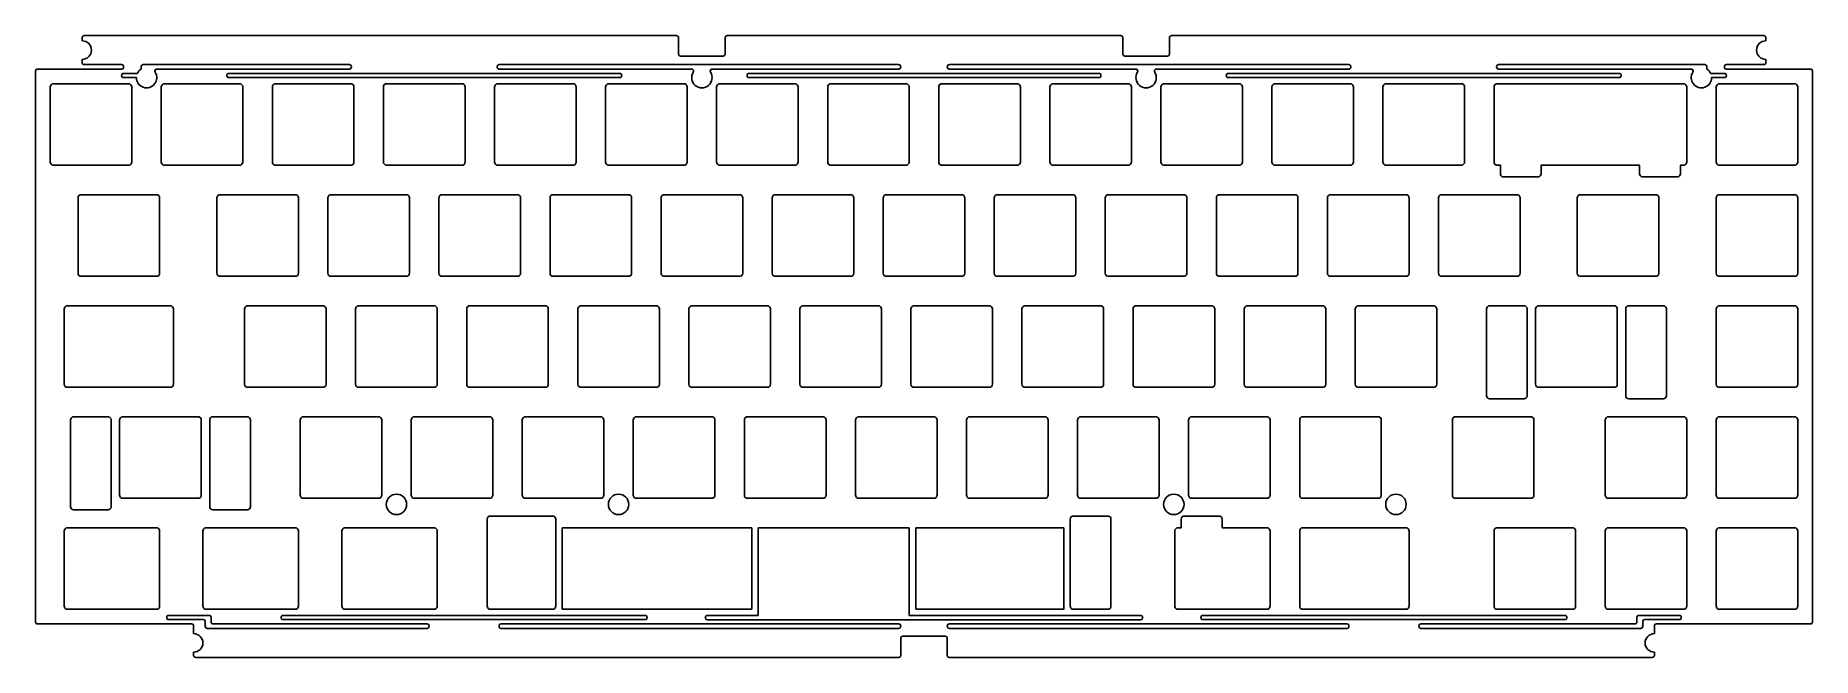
# Model space of a CAD drawing. Header units: millimetres. Extents: x 0 to 305, y -6 to 101.
import ezdxf

# ---------------------------------------------------------------- set-up
doc = ezdxf.new("R2010")
doc.units = ezdxf.units.MM
doc.header["$MEASUREMENT"] = 0

msp = doc.modelspace()

# ---------------------------------------------------------------- linework, layer by layer
for p, q in [((122.86, 16.52), (90.34, 16.52)), ((90.34, 16.52), (90.34, 2.52)), ((122.86, 16.52), (122.86, 2.52)), ((123.97, 16.52), (149.87, 16.52)), ((123.97, 16.52), (123.97, 1.46)), ((149.87, 16.52), (149.87, 1.46)), ((151, 16.52), (176.37, 16.5)), ((151, 16.52), (151, 2.52)), ((176.37, 16.5), (176.37, 2.5)), ((122.86, 2.52), (90.34, 2.52)), ((115.25, 1.46), (119.4, 1.46)), ((189.55, 0.74), (115.25, 0.74)), ((119.4, 1.46), (123.97, 1.46)), ((189.56, 1.46), (149.87, 1.46)), ((151, 2.52), (176.37, 2.53))]:
    msp.add_line(p, q)
for points in [[(109.95, 101, -0.414214), (110.3, 100.65), (110.3, 97.81, 0.414214), (110.65, 97.46), (117.95, 97.46, 0.414214), (118.3, 97.81), (118.3, 100.65, -0.414214), (118.65, 101), (186.15, 101, -0.414214), (186.5, 100.65), (186.5, 97.81, 0.414214), (186.85, 97.46), (194.15, 97.46, 0.414214), (194.5, 97.81), (194.5, 100.65, -0.414214), (194.85, 101), (296.45, 101, -0.414214), (296.8, 100.65), (296.8, 100.09, 1), (296.8, 96.91), (296.8, 96.35, -0.414214), (296.45, 96), (290.04, 96, 0.414214), (289.69, 95.65), (289.69, 95.6, 0.414214), (290.04, 95.25), (304.45, 95.25, -0.414214), (304.8, 94.9), (304.8, 0.35, -0.414214), (304.45, 0), (278.03, 0, 0.414214), (277.68, -0.35), (277.68, -1.66, 1), (277.68, -4.84), (277.68, -5.4, -0.414214), (277.33, -5.75), (156.75, -5.75, -0.414214), (156.4, -5.4), (156.4, -2.47, 0.414214), (156.05, -2.12), (148.75, -2.12, 0.414214), (148.4, -2.47), (148.4, -5.4, -0.414214), (148.05, -5.75), (27.47, -5.75, -0.414214), (27.12, -5.4), (27.12, -4.84, 1), (27.12, -1.66), (27.12, -0.35, 0.414214), (26.77, 0), (0.35, 0, -0.414214), (0, 0.35), (0, 94.9, -0.414214), (0.35, 95.25), (14.76, 95.25, 0.414214), (15.11, 95.6), (15.11, 95.65, 0.414214), (14.76, 96), (8.35, 96, -0.414214), (8, 96.35), (8, 96.91, 1), (8, 100.09), (8, 100.65, -0.414214), (8.35, 101)], [(20.53, 94.71, -0.591449), (20.82, 95.25), (53.83, 95.25, 0.414214), (54.17, 95.6), (54.17, 95.65, 0.414214), (53.83, 96), (18.46, 96, 0.414214), (18.11, 95.65), (18.11, 95.25, 0.14491), (17.46, 94.5), (15.11, 94.5, 0.414214), (14.76, 94.15), (14.76, 94.12, 0.414214), (15.11, 93.77), (17.3, 93.77, 1.331979)], [(100.2, 94.5), (33.15, 94.5, 0.414214), (32.8, 94.15), (32.8, 94.12, 0.414214), (33.15, 93.77), (100.2, 93.77, 0.414214), (100.55, 94.12), (100.55, 94.15, 0.414214)], [(115.78, 94.71, -0.591449), (116.07, 95.25), (148.05, 95.25, 0.414214), (148.4, 95.6), (148.4, 95.65, 0.414214), (148.05, 96), (79.53, 96, 0.414214), (79.18, 95.65), (79.18, 95.6, 0.414214), (79.53, 95.25), (112.53, 95.25, -0.591449), (112.82, 94.71, 1.819316)], [(182.4, 94.5), (122.4, 94.5, 0.414214), (122.05, 94.15), (122.05, 94.12, 0.414214), (122.4, 93.77), (182.4, 93.77, 0.414214), (182.75, 94.12), (182.75, 94.15, 0.414214)], [(188.73, 95.25, -0.591449), (189.02, 94.71, 1.819316), (191.98, 94.71, -0.591449), (192.27, 95.25), (225.28, 95.25, 0.414214), (225.62, 95.6), (225.62, 95.65, 0.414214), (225.28, 96), (156.75, 96, 0.414214), (156.4, 95.65), (156.4, 95.6, 0.414214), (156.75, 95.25)], [(271.65, 94.5), (204.6, 94.5, 0.414214), (204.25, 94.15), (204.25, 94.12, 0.414214), (204.6, 93.77), (271.65, 93.77, 0.414214), (272, 94.12), (272, 94.15, 0.414214)], [(283.98, 95.25, -0.591449), (284.27, 94.71, 1.331979), (287.5, 93.77), (289.69, 93.77, 0.414214), (290.04, 94.12), (290.04, 94.15, 0.414214), (289.69, 94.5), (287.34, 94.5, 0.14491), (286.69, 95.25), (286.69, 95.65, 0.414214), (286.34, 96), (250.97, 96, 0.414214), (250.62, 95.65), (250.62, 95.6, 0.414214), (250.97, 95.25)], [(2.52, 92.17), (2.52, 79.28, 0.414214), (3.07, 78.73), (15.97, 78.73, 0.414214), (16.52, 79.28), (16.52, 92.17, 0.414214), (15.97, 92.73), (3.07, 92.73, 0.414214)], [(35.57, 79.28, -0.414214), (35.02, 78.73), (22.12, 78.73, -0.414214), (21.57, 79.28), (21.57, 92.17, -0.414214), (22.12, 92.73), (35.02, 92.73, -0.414214), (35.57, 92.17)], [(54.62, 79.28), (54.62, 92.17, 0.414214), (54.07, 92.73), (41.17, 92.73, 0.414214), (40.62, 92.17), (40.62, 79.28, 0.414214), (41.17, 78.73), (54.07, 78.73, 0.414214)], [(73.12, 92.73, -0.414214), (73.68, 92.17), (73.68, 79.28, -0.414214), (73.12, 78.73), (60.22, 78.73, -0.414214), (59.67, 79.28), (59.67, 92.17, -0.414214), (60.22, 92.73)], [(79.28, 78.73), (92.17, 78.73, 0.414214), (92.73, 79.28), (92.73, 92.17, 0.414214), (92.17, 92.73), (79.28, 92.73, 0.414214), (78.73, 92.17), (78.73, 79.28, 0.414214)], [(98.32, 78.73, -0.414214), (97.78, 79.28), (97.78, 92.17, -0.414214), (98.32, 92.73), (111.22, 92.73, -0.414214), (111.78, 92.17), (111.78, 79.28, -0.414214), (111.22, 78.73)], [(117.38, 78.73), (130.28, 78.73, 0.414214), (130.82, 79.28), (130.82, 92.17, 0.414214), (130.28, 92.73), (117.38, 92.73, 0.414214), (116.83, 92.17), (116.83, 79.28, 0.414214)], [(149.32, 92.73), (136.43, 92.73, 0.414214), (135.88, 92.17), (135.88, 79.28, 0.414214), (136.43, 78.73), (149.32, 78.73, 0.414214), (149.87, 79.28), (149.87, 92.17, 0.414214)], [(168.93, 79.28), (168.93, 92.17, 0.414214), (168.38, 92.73), (155.47, 92.73, 0.414214), (154.93, 92.17), (154.93, 79.28, 0.414214), (155.47, 78.73), (168.38, 78.73, 0.414214)], [(173.98, 92.17), (173.98, 79.28, 0.414214), (174.53, 78.73), (187.43, 78.73, 0.414214), (187.97, 79.28), (187.97, 92.17, 0.414214), (187.43, 92.73), (174.53, 92.73, 0.414214)], [(207.03, 79.28), (207.03, 92.17, 0.414214), (206.48, 92.73), (193.57, 92.73, 0.414214), (193.03, 92.17), (193.03, 79.28, 0.414214), (193.57, 78.73), (206.48, 78.73, 0.414214)], [(225.53, 92.73), (212.63, 92.73, 0.414214), (212.08, 92.17), (212.08, 79.28, 0.414214), (212.63, 78.73), (225.53, 78.73, 0.414214), (226.08, 79.28), (226.08, 92.17, 0.414214)], [(231.13, 92.17, -0.414214), (231.68, 92.73), (244.58, 92.73, -0.414214), (245.13, 92.17), (245.13, 79.28, -0.414214), (244.58, 78.73), (231.68, 78.73, -0.414214), (231.13, 79.28)], [(282.14, 78.73), (282.68, 78.73, 0.414214), (283.23, 79.28), (283.23, 92.17, 0.414214), (282.68, 92.73), (250.73, 92.73, 0.414214), (250.18, 92.17), (250.18, 79.28, 0.414214), (250.73, 78.73), (251.26, 78.73), (251.26, 77.28, 0.414214), (251.81, 76.73), (257.71, 76.73, 0.414214), (258.26, 77.28), (258.26, 78.73), (275.14, 78.73), (275.14, 77.28, 0.414214), (275.69, 76.73), (281.59, 76.73, 0.414214), (282.14, 77.28)], [(301.73, 92.73, -0.414214), (302.28, 92.17), (302.28, 79.28, -0.414214), (301.73, 78.73), (288.83, 78.73, -0.414214), (288.28, 79.28), (288.28, 92.17, -0.414214), (288.83, 92.73)], [(7.84, 59.67, -0.414214), (7.29, 60.22), (7.29, 73.12, -0.414214), (7.84, 73.68), (20.74, 73.68, -0.414214), (21.29, 73.12), (21.29, 60.22, -0.414214), (20.74, 59.67)], [(31.1, 73.12, -0.414214), (31.65, 73.68), (44.55, 73.68, -0.414214), (45.1, 73.12), (45.1, 60.22, -0.414214), (44.55, 59.67), (31.65, 59.67, -0.414214), (31.1, 60.22)], [(64.15, 60.22, -0.414214), (63.6, 59.67), (50.7, 59.67, -0.414214), (50.15, 60.22), (50.15, 73.12, -0.414214), (50.7, 73.68), (63.6, 73.68, -0.414214), (64.15, 73.12)], [(83.2, 60.22), (83.2, 73.12, 0.414214), (82.65, 73.68), (69.75, 73.68, 0.414214), (69.2, 73.12), (69.2, 60.22, 0.414214), (69.75, 59.67), (82.65, 59.67, 0.414214)], [(88.8, 59.67), (101.7, 59.67, 0.414214), (102.25, 60.22), (102.25, 73.12, 0.414214), (101.7, 73.68), (88.8, 73.68, 0.414214), (88.25, 73.12), (88.25, 60.22, 0.414214)], [(107.85, 59.67), (120.75, 59.67, 0.414214), (121.3, 60.22), (121.3, 73.12, 0.414214), (120.75, 73.68), (107.85, 73.68, 0.414214), (107.3, 73.12), (107.3, 60.22, 0.414214)], [(126.35, 73.12), (126.35, 60.22, 0.414214), (126.9, 59.67), (139.8, 59.67, 0.414214), (140.35, 60.22), (140.35, 73.12, 0.414214), (139.8, 73.68), (126.9, 73.68, 0.414214)], [(159.4, 60.22, -0.414214), (158.85, 59.67), (145.95, 59.67, -0.414214), (145.4, 60.22), (145.4, 73.12, -0.414214), (145.95, 73.68), (158.85, 73.68, -0.414214), (159.4, 73.12)], [(177.9, 73.68), (165, 73.68, 0.414214), (164.45, 73.12), (164.45, 60.22, 0.414214), (165, 59.67), (177.9, 59.67, 0.414214), (178.45, 60.22), (178.45, 73.12, 0.414214)], [(183.5, 73.12, -0.414214), (184.05, 73.68), (196.95, 73.68, -0.414214), (197.5, 73.12), (197.5, 60.22, -0.414214), (196.95, 59.67), (184.05, 59.67, -0.414214), (183.5, 60.22)], [(203.1, 59.67), (216, 59.67, 0.414214), (216.55, 60.22), (216.55, 73.12, 0.414214), (216, 73.68), (203.1, 73.68, 0.414214), (202.55, 73.12), (202.55, 60.22, 0.414214)], [(235.6, 60.22), (235.6, 73.12, 0.414214), (235.05, 73.68), (222.15, 73.68, 0.414214), (221.6, 73.12), (221.6, 60.22, 0.414214), (222.15, 59.67), (235.05, 59.67, 0.414214)], [(254.65, 60.22, -0.414214), (254.1, 59.67), (241.2, 59.67, -0.414214), (240.65, 60.22), (240.65, 73.12, -0.414214), (241.2, 73.68), (254.1, 73.68, -0.414214), (254.65, 73.12)], [(264.46, 73.12, -0.414214), (265.01, 73.68), (277.91, 73.68, -0.414214), (278.46, 73.12), (278.46, 60.22, -0.414214), (277.91, 59.67), (265.01, 59.67, -0.414214), (264.46, 60.22)], [(288.28, 73.12, -0.414214), (288.83, 73.68), (301.73, 73.68, -0.414214), (302.28, 73.12), (302.28, 60.22, -0.414214), (301.73, 59.67), (288.83, 59.67, -0.414214), (288.28, 60.22)], [(5.46, 40.62, -0.414214), (4.91, 41.17), (4.91, 54.07, -0.414214), (5.46, 54.62), (23.12, 54.62, -0.414214), (23.67, 54.07), (23.67, 41.17, -0.414214), (23.12, 40.62)], [(49.31, 54.62), (36.41, 54.62, 0.414214), (35.86, 54.07), (35.86, 41.17, 0.414214), (36.41, 40.62), (49.31, 40.62, 0.414214), (49.86, 41.17), (49.86, 54.07, 0.414214)], [(68.91, 41.17, -0.414214), (68.36, 40.62), (55.46, 40.62, -0.414214), (54.91, 41.17), (54.91, 54.07, -0.414214), (55.46, 54.62), (68.36, 54.62, -0.414214), (68.91, 54.07)], [(73.96, 54.07, -0.414214), (74.51, 54.62), (87.41, 54.62, -0.414214), (87.96, 54.07), (87.96, 41.17, -0.414214), (87.41, 40.62), (74.51, 40.62, -0.414214), (73.96, 41.17)], [(93.01, 54.07, -0.414214), (93.56, 54.62), (106.46, 54.62, -0.414214), (107.01, 54.07), (107.01, 41.17, -0.414214), (106.46, 40.62), (93.56, 40.62, -0.414214), (93.01, 41.17)], [(125.51, 54.62, -0.414214), (126.06, 54.07), (126.06, 41.17, -0.414214), (125.51, 40.62), (112.61, 40.62, -0.414214), (112.06, 41.17), (112.06, 54.07, -0.414214), (112.61, 54.62)], [(145.11, 41.17), (145.11, 54.07, 0.414214), (144.56, 54.62), (131.66, 54.62, 0.414214), (131.11, 54.07), (131.11, 41.17, 0.414214), (131.66, 40.62), (144.56, 40.62, 0.414214)], [(150.16, 54.07, -0.414214), (150.71, 54.62), (163.61, 54.62, -0.414214), (164.16, 54.07), (164.16, 41.17, -0.414214), (163.61, 40.62), (150.71, 40.62, -0.414214), (150.16, 41.17)], [(182.66, 54.62, -0.414214), (183.21, 54.07), (183.21, 41.17, -0.414214), (182.66, 40.62), (169.76, 40.62, -0.414214), (169.21, 41.17), (169.21, 54.07, -0.414214), (169.76, 54.62)], [(188.26, 54.07), (188.26, 41.17, 0.414214), (188.81, 40.62), (201.71, 40.62, 0.414214), (202.26, 41.17), (202.26, 54.07, 0.414214), (201.71, 54.62), (188.81, 54.62, 0.414214)], [(221.31, 41.17, -0.414214), (220.76, 40.62), (207.86, 40.62, -0.414214), (207.31, 41.17), (207.31, 54.07, -0.414214), (207.86, 54.62), (220.76, 54.62, -0.414214), (221.31, 54.07)], [(226.91, 40.62, -0.414214), (226.36, 41.17), (226.36, 54.07, -0.414214), (226.91, 54.62), (239.81, 54.62, -0.414214), (240.36, 54.07), (240.36, 41.17, -0.414214), (239.81, 40.62)], [(255.88, 39.18), (255.88, 54.07, 0.414214), (255.33, 54.62), (249.43, 54.62, 0.414214), (248.88, 54.07), (248.88, 39.18, 0.414214), (249.43, 38.63), (255.33, 38.63, 0.414214)], [(257.32, 54.07), (257.32, 41.17, 0.414214), (257.87, 40.62), (270.77, 40.62, 0.414214), (271.32, 41.17), (271.32, 54.07, 0.414214), (270.77, 54.62), (257.87, 54.62, 0.414214)], [(272.76, 54.07), (272.76, 39.18, 0.414214), (273.31, 38.63), (279.21, 38.63, 0.414214), (279.76, 39.18), (279.76, 54.07, 0.414214), (279.21, 54.62), (273.31, 54.62, 0.414214)], [(288.83, 40.62), (301.73, 40.62, 0.414214), (302.28, 41.17), (302.28, 54.07, 0.414214), (301.73, 54.62), (288.83, 54.62, 0.414214), (288.28, 54.07), (288.28, 41.17, 0.414214)], [(12.44, 35.57, -0.414214), (12.99, 35.02), (12.99, 20.13, -0.414214), (12.44, 19.58), (6.54, 19.58, -0.414214), (5.99, 20.13), (5.99, 35.02, -0.414214), (6.54, 35.57)], [(14.43, 35.02), (14.43, 22.12, 0.414214), (14.98, 21.57), (27.88, 21.57, 0.414214), (28.43, 22.12), (28.43, 35.02, 0.414214), (27.88, 35.57), (14.98, 35.57, 0.414214)], [(30.42, 19.58, -0.414214), (29.87, 20.13), (29.87, 35.02, -0.414214), (30.42, 35.57), (36.32, 35.57, -0.414214), (36.87, 35.02), (36.87, 20.13, -0.414214), (36.32, 19.58)], [(45.94, 21.57, -0.414214), (45.39, 22.12), (45.39, 35.02, -0.414214), (45.94, 35.57), (58.84, 35.57, -0.414214), (59.39, 35.02), (59.39, 22.12, -0.414214), (58.84, 21.57)], [(64.99, 21.57), (77.89, 21.57, 0.414214), (78.44, 22.12), (78.44, 35.02, 0.414214), (77.89, 35.57), (64.99, 35.57, 0.414214), (64.44, 35.02), (64.44, 22.12, 0.414214)], [(83.49, 35.02), (83.49, 22.12, 0.414214), (84.04, 21.57), (96.94, 21.57, 0.414214), (97.49, 22.12), (97.49, 35.02, 0.414214), (96.94, 35.57), (84.04, 35.57, 0.414214)], [(103.09, 21.57, -0.414214), (102.54, 22.12), (102.54, 35.02, -0.414214), (103.09, 35.57), (115.99, 35.57, -0.414214), (116.54, 35.02), (116.54, 22.12, -0.414214), (115.99, 21.57)], [(135.59, 22.12), (135.59, 35.02, 0.414214), (135.04, 35.57), (122.14, 35.57, 0.414214), (121.59, 35.02), (121.59, 22.12, 0.414214), (122.14, 21.57), (135.04, 21.57, 0.414214)], [(141.19, 21.57, -0.414214), (140.64, 22.12), (140.64, 35.02, -0.414214), (141.19, 35.57), (154.09, 35.57, -0.414214), (154.64, 35.02), (154.64, 22.12, -0.414214), (154.09, 21.57)], [(173.69, 22.12), (173.69, 35.02, 0.414214), (173.14, 35.57), (160.24, 35.57, 0.414214), (159.69, 35.02), (159.69, 22.12, 0.414214), (160.24, 21.57), (173.14, 21.57, 0.414214)], [(192.19, 35.57), (179.29, 35.57, 0.414214), (178.74, 35.02), (178.74, 22.12, 0.414214), (179.29, 21.57), (192.19, 21.57, 0.414214), (192.74, 22.12), (192.74, 35.02, 0.414214)], [(211.79, 22.12, -0.414214), (211.24, 21.57), (198.34, 21.57, -0.414214), (197.79, 22.12), (197.79, 35.02, -0.414214), (198.34, 35.57), (211.24, 35.57, -0.414214), (211.79, 35.02)], [(230.29, 35.57, -0.414214), (230.84, 35.02), (230.84, 22.12, -0.414214), (230.29, 21.57), (217.39, 21.57, -0.414214), (216.84, 22.12), (216.84, 35.02, -0.414214), (217.39, 35.57)], [(243.03, 35.02, -0.414214), (243.58, 35.57), (256.48, 35.57, -0.414214), (257.03, 35.02), (257.03, 22.12, -0.414214), (256.48, 21.57), (243.58, 21.57, -0.414214), (243.03, 22.12)], [(283.23, 22.12, -0.414214), (282.68, 21.57), (269.78, 21.57, -0.414214), (269.23, 22.12), (269.23, 35.02, -0.414214), (269.78, 35.57), (282.68, 35.57, -0.414214), (283.23, 35.02)], [(288.83, 21.57, -0.414214), (288.28, 22.12), (288.28, 35.02, -0.414214), (288.83, 35.57), (301.73, 35.57, -0.414214), (302.28, 35.02), (302.28, 22.12, -0.414214), (301.73, 21.57)], [(89.22, 3.07), (89.22, 17.98, 0.414214), (88.68, 18.53), (78.02, 18.53, 0.414214), (77.47, 17.98), (77.47, 3.07, 0.414214), (78.02, 2.52), (88.68, 2.52, 0.414214)], [(183.92, 18.53), (178.02, 18.53, 0.414214), (177.47, 17.98), (177.47, 3.07, 0.414214), (178.02, 2.52), (183.92, 2.52, 0.414214), (184.47, 3.07), (184.47, 17.98, 0.414214)], [(196.53, 17.98, -0.414214), (197.08, 18.53), (202.98, 18.53, -0.414214), (203.53, 17.98), (203.53, 16.52), (211.24, 16.52, -0.414214), (211.79, 15.97), (211.79, 3.07, -0.414214), (211.24, 2.52), (195.96, 2.52, -0.414214), (195.41, 3.07), (195.41, 15.97, -0.414214), (195.96, 16.52), (196.53, 16.52)], [(21.29, 3.07), (21.29, 15.97, 0.414214), (20.74, 16.52), (5.46, 16.52, 0.414214), (4.91, 15.97), (4.91, 3.07, 0.414214), (5.46, 2.52), (20.74, 2.52, 0.414214)], [(44.55, 16.52), (29.27, 16.52, 0.414214), (28.72, 15.97), (28.72, 3.07, 0.414214), (29.27, 2.52), (44.55, 2.52, 0.414214), (45.1, 3.07), (45.1, 15.97, 0.414214)], [(53.08, 2.52, -0.414214), (52.53, 3.07), (52.53, 15.97, -0.414214), (53.08, 16.52), (68.36, 16.52, -0.414214), (68.91, 15.97), (68.91, 3.07, -0.414214), (68.36, 2.52)], [(235.05, 16.52), (217.39, 16.52, 0.414214), (216.84, 15.97), (216.84, 3.07, 0.414214), (217.39, 2.52), (235.05, 2.52, 0.414214), (235.6, 3.07), (235.6, 15.97, 0.414214)], [(263.63, 16.52, -0.414214), (264.18, 15.97), (264.18, 3.07, -0.414214), (263.63, 2.52), (250.73, 2.52, -0.414214), (250.18, 3.07), (250.18, 15.97, -0.414214), (250.73, 16.52)], [(269.23, 15.97), (269.23, 3.07, 0.414214), (269.78, 2.52), (282.68, 2.52, 0.414214), (283.23, 3.07), (283.23, 15.97, 0.414214), (282.68, 16.52), (269.78, 16.52, 0.414214)], [(301.73, 16.52), (288.83, 16.52, 0.414214), (288.28, 15.97), (288.28, 3.07, 0.414214), (288.83, 2.52), (301.73, 2.52, 0.414214), (302.28, 3.07), (302.28, 15.97, 0.414214)], [(28.77, 0.75, -0.414214), (29.12, 0.4), (29.12, -0.4, 0.414214), (29.47, -0.75), (67.16, -0.75, 0.414214), (67.51, -0.4), (67.51, -0.35, 0.414214), (67.16, 0), (30.47, 0, -0.414214), (30.12, 0.35), (30.12, 1.13, 0.414214), (29.77, 1.48), (22.85, 1.48, 0.414214), (22.5, 1.13), (22.5, 1.1, 0.414214), (22.85, 0.75)], [(104.55, 1.48), (42.47, 1.48, 0.414214), (42.12, 1.13), (42.12, 1.1, 0.414214), (42.47, 0.75), (104.55, 0.75, 0.414214), (104.9, 1.1), (104.9, 1.13, 0.414214)], [(148.4, -0.4), (148.4, -0.35, 0.414214), (148.05, 0), (79.86, 0, 0.414214), (79.51, -0.35), (79.51, -0.4, 0.414214), (79.86, -0.75), (148.05, -0.75, 0.414214)], [(225.29, -0.4), (225.29, -0.35, 0.414214), (224.94, 0), (156.75, 0, 0.414214), (156.4, -0.35), (156.4, -0.4, 0.414214), (156.75, -0.75), (224.94, -0.75, 0.414214)], [(262.33, 1.48), (200.25, 1.48, 0.414214), (199.9, 1.13), (199.9, 1.1, 0.414214), (200.25, 0.75), (262.33, 0.75, 0.414214), (262.68, 1.1), (262.68, 1.13, 0.414214)], [(274.68, 0.35, -0.414214), (274.33, 0), (237.64, 0, 0.414214), (237.29, -0.35), (237.29, -0.4, 0.414214), (237.64, -0.75), (275.33, -0.75, 0.414214), (275.68, -0.4), (275.68, 0.4, -0.414214), (276.03, 0.75), (281.95, 0.75, 0.414214), (282.3, 1.1), (282.3, 1.13, 0.414214), (281.95, 1.48), (275.03, 1.48, 0.414214), (274.68, 1.13)]]:
    msp.add_lwpolyline(points, format="xyb", close=True)
for centre in [(61.91, 20.53), (100.01, 20.53), (195.26, 20.53), (233.36, 20.53)]:
    msp.add_circle(centre, 1.75)
for centre, start, end in [((115.26, 1.1), 91.7938, 268.2062), ((189.54, 1.1), 272.0843, 87.2245)]:
    msp.add_arc(centre, 0.363, start, end)

doc.saveas('drawing.dxf')
